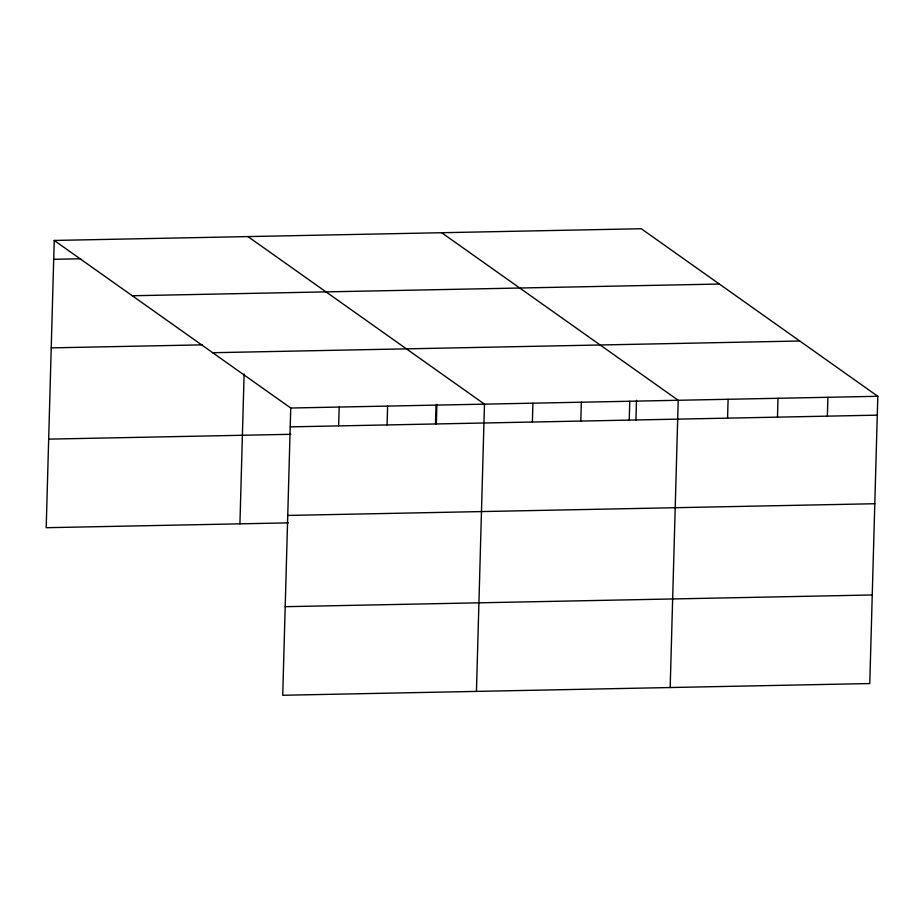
<?xml version="1.0" encoding="UTF-8"?>
<svg xmlns="http://www.w3.org/2000/svg" width="924" height="924" viewBox="0 0 924 924"><rect width="100%" height="100%" fill="white"/><g stroke="black" fill="none" stroke-linecap="round" stroke-linejoin="round"><path stroke-width="1.39" d="M54.227 240.448L290.748 408.015L282.721 695.264L869.773 683.552L877.8 396.292L641.279 228.736L54.227 240.448L46.2 527.708L288.357 522.869M239.928 523.839L244.109 373.954M338.646 425.906L339.177 407.045M387.087 424.936L387.606 406.075M435.516 423.966L436.036 405.116M436.324 424.278L436.89 404.308M476.449 691.395L484.476 404.146L247.955 236.59M532.374 422.037L532.905 403.176M580.815 421.067L581.335 402.217M629.244 420.108L629.764 401.247M635.931 420.293L636.486 400.335M670.177 687.537L678.204 400.277L441.684 232.721M727.569 418.145L728.1 399.284M777.477 417.151L777.996 398.29M827.373 416.147L827.904 397.297M53.696 259.309L80.758 258.766M132.271 295.749L719.334 284.038M51.224 347.874L202.217 344.86M212.693 352.714L799.745 341.002M290.748 408.015L877.8 396.292M290.217 426.865L877.269 415.153M48.672 439.131L290.829 434.303M287.745 515.442L874.797 503.73M285.193 606.687L872.256 594.975"/></g></svg>
